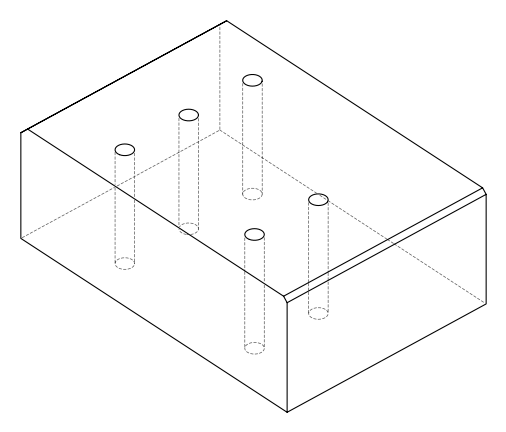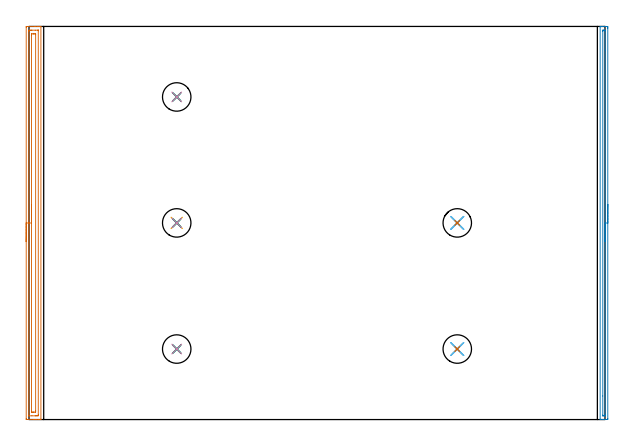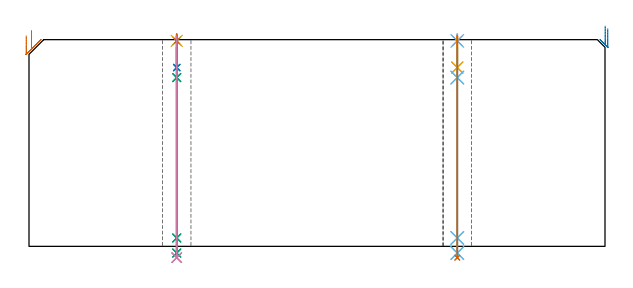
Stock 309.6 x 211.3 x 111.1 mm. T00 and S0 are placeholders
(PLAN: 22 operations, 16 tool changes, 14.4 min)
(1 AREA_MILL | FG_CHAMFER_SURFACE | UGT0205_001 | 5.29 min | 6599 mm3)
(2 AREA_MILL_1 | FG_CHAMFER_SURFACE_1 | UGT0205_001 | 3.54 min | 1780 mm3)
(3 SPOT_DRILL | STEP1HOLE | NXT0321_9005460120000 | 0.03 min | 3 mm3)
(4 SPOT_DRILL_1 | STEP1HOLE_1 | NXT0321_9005460120000 | 0.03 min | 3 mm3)
(5 SPOT_DRILL_2 | STEP1HOLE_2 | NXT0321_9005460120000 | 0.03 min | 2 mm3)
(6 SPOT_DRILL_3 | STEP1HOLE_3 | NXT0321_9005460120000 | 0.03 min | 4 mm3)
(7 SPOT_DRILL_4 | STEP1HOLE_4 | NXT0321_9005460120000 | 0.03 min | 2 mm3)
(8 DRILL_BLIND_HOLE_INTO_CENTER | STEP1HOLE | NXT0301_127 | 0.07 min | 1103 mm3)
(9 GUN_DRILL_THROUGH_HOLE | STEP1HOLE | UGT0307_006 | 0.54 min | 6143 mm3)
(10 DRILL_TO_ENLARGE_THROUGH_HOLE | STEP1HOLE | UGT0301_283 | 0.48 min | 13151 mm3)
(11 DRILL_BLIND_HOLE_INTO_CENTER_1 | STEP1HOLE_1 | NXT0301_127 | 0.07 min | 1101 mm3)
(12 GUN_DRILL_THROUGH_HOLE_1 | STEP1HOLE_1 | UGT0307_006 | 0.54 min | 6146 mm3)
(13 DRILL_TO_ENLARGE_THROUGH_HOLE_1 | STEP1HOLE_1 | UGT0301_283 | 0.48 min | 13151 mm3)
(14 DRILL_BLIND_HOLE_INTO_CENTER_2 | STEP1HOLE_2 | NXT0301_127 | 0.07 min | 1099 mm3)
(15 GUN_DRILL_THROUGH_HOLE_2 | STEP1HOLE_2 | UGT0307_006 | 0.54 min | 6144 mm3)
(16 DRILL_TO_ENLARGE_THROUGH_HOLE_2 | STEP1HOLE_2 | UGT0301_283 | 0.48 min | 13154 mm3)
(17 DRILL_BLIND_HOLE_INTO_CENTER_3 | STEP1HOLE_3 | NXT0301_127 | 0.07 min | 1101 mm3)
(18 GUN_DRILL_THROUGH_HOLE_3 | STEP1HOLE_3 | UGT0307_006 | 0.54 min | 6144 mm3)
(19 DRILL_TO_ENLARGE_THROUGH_HOLE_3 | STEP1HOLE_3 | UGT0301_283 | 0.48 min | 13151 mm3)
(20 DRILL_BLIND_HOLE_INTO_CENTER_4 | STEP1HOLE_4 | NXT0301_127 | 0.07 min | 1102 mm3)
(21 GUN_DRILL_THROUGH_HOLE_4 | STEP1HOLE_4 | UGT0307_006 | 0.54 min | 6147 mm3)
(22 DRILL_TO_ENLARGE_THROUGH_HOLE_4 | STEP1HOLE_4 | UGT0301_283 | 0.48 min | 13149 mm3)
(TOOL UGT0205_001 | Chamfer Mill 20 x 3 x 45 deg. | D20 FL50 Z2)
(TOOL NXT0321_9005460120000 | NC Spot Drill, 142deg, 12mm, Carbide, Uncoated | D12 PA142 FL30 Z2)
(TOOL NXT0301_127 | Carbide Drill 10mm [861.1-1000-030A1-GP GC34] | D10 PA150 FL31.2 Z2)
(TOOL UGT0307_006 | Gun Drill 9 mm | D9 PA130 FL24 Z1)
(TOOL UGT0301_283 | Twist Drill 15.3 mm | D15.3 PA118 FL120 Z2)
(OP 1 AREA_MILL)
G17 G21 G94 G90
T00 M6
G54
G17 G0 G90 X-1.5 Y95.65 S1061 M3
G43 Z121.1 H0
Z113.2
G94 G1 Y95.688 Z112.328 F250.
Y95.802 Z111.463
Y95.991 Z110.612
Y96.253 Z109.78
Y96.587 Z108.974
Y96.99 Z108.2
Y97.458 Z107.464
Y97.99 Z106.772
Y98.579 Z106.129
Y99.222 Z105.54
Y99.914 Z105.008
Y100.65 Z104.54
Y101.424 Z104.137
Y102.23 Z103.803
Y103.062 Z103.541
Y103.914 Z103.352
Y104.778 Z103.238
Y105.65 Z103.2
X-1.499 Y210.675 Z103.201
X-1.496 Y211.108 Z103.202
X-1.492 Y211.29 Z103.206
X-1.07 Y211.3 Z103.627
X3.33 Z108.024
X4.74 Z109.436
X5.09 Z109.785
X5.79 Z110.49
X6.057 Z110.757
X6.404 Y211.299 Z111.094
X6.4 Y211.122 Z111.1
Y0.178
X6.404 Y0.001 Z111.094
X6.058 Y0. Z110.757
X5.79 Z110.49
X5.09 Z109.785
X3.86 Z108.557
X3.33 Z108.024
X2.715 Z107.41
X-1.07 Y0.001 Z103.627
X-1.294 Y0.004 Z103.404
X-1.492 Y0.01 Z103.206
X-1.496 Y0.192 Z103.202
X-1.499 Y0.625 Z103.201
X-1.5 Y105.65 Z103.2
X-0.086 Z104.614
X-0.085 Y208.781 Z104.615
X-0.084 Y208.888 Z104.616
X-0.079 Y209.272 Z104.621
X0.293 Y209.291 Z104.993
X0.69 Y209.297 Z105.39
X1.164 Y209.3 Z105.864
X1.57 Z106.27
X3.33 Z108.03
X4.684 Z109.384
X4.896 Y209.298 Z109.596
X4.93 Y209.296 Z109.63
X4.964 Y209.29 Z109.664
X4.979 Y209.283 Z109.679
X4.98 Y209.257 Z109.68
X4.985 Y208.994 Z109.685
Y2.519
X4.984 Y2.412 Z109.684
X4.979 Y2.028 Z109.679
X4.607 Y2.009 Z109.307
X4.21 Y2.003 Z108.91
X3.736 Y2. Z108.436
X3.33 Z108.03
X1.57 Z106.27
X0.216 Z104.916
X0.004 Y2.002 Z104.704
X-0.03 Y2.004 Z104.67
X-0.064 Y2.01 Z104.636
X-0.079 Y2.017 Z104.621
X-0.08 Y2.043 Z104.62
X-0.085 Y2.306 Z104.615
X-0.086 Y105.65 Z104.614
X1.328 Z106.028
X1.329 Y206.451 Z106.029
X1.331 Y207.1 Z106.031
X1.333 Y207.222 Z106.033
X1.335 Y207.276 Z106.035
X1.381 Y207.292 Z106.081
X1.57 Y207.295 Z106.27
X2.253 Y207.3 Z106.953
X2.45 Z107.15
X3.133 Y207.299 Z107.833
X3.33 Y207.296 Z108.03
X3.526 Y207.29 Z108.226
X3.565 Y207.282 Z108.265
X3.568 Y207.246 Z108.268
X3.57 Y207.182 Z108.27
X3.571 Y207.1 Z108.271
Y206.855
Y4.849
X3.569 Y4.2 Z108.269
X3.567 Y4.078 Z108.267
X3.565 Y4.024 Z108.265
X3.519 Y4.008 Z108.219
X3.33 Y4.005 Z108.03
X2.647 Y4. Z107.347
X2.45 Z107.15
X1.766 Y4.001 Z106.466
X1.57 Y4.004 Z106.27
X1.374 Y4.01 Z106.074
X1.335 Y4.018 Z106.035
X1.332 Y4.053 Z106.032
X1.33 Y4.118 Z106.03
X1.329 Y4.2 Z106.029
X1.328 Y4.446 Z106.028
Y105.65
Y106.522 Z106.066
Y107.386 Z106.18
Y108.238 Z106.369
Y109.07 Z106.631
Y109.876 Z106.965
Y110.65 Z107.368
Y111.386 Z107.837
Y112.078 Z108.368
Y112.721 Z108.957
Y113.31 Z109.601
Y113.842 Z110.293
Y114.31 Z111.028
Y114.713 Z111.802
Y115.047 Z112.608
Y115.309 Z113.44
Y115.498 Z114.292
Y115.612 Z115.157
Y115.65 Z116.028
G0 Z121.1
M5
M2
(OP 2 AREA_MILL_1)
G17 G21 G94 G90
T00 M6
G54
G17 G0 G90 X311.1 Y115.65 S1061 M3
G43 Z121.1 H0
Z117.
G94 G1 Y115.612 Z116.128 F250.
Y115.498 Z115.264
Y115.309 Z114.412
Y115.047 Z113.58
Y114.713 Z112.774
Y114.31 Z112.
Y113.842 Z111.264
Y113.31 Z110.572
Y112.721 Z109.929
Y112.078 Z109.34
Y111.386 Z108.808
Y110.65 Z108.34
Y109.876 Z107.937
Y109.07 Z107.603
Y108.238 Z107.341
Y107.387 Z107.152
Y106.522 Z107.038
Y105.65 Z107.
Y0.625
X311.098 Y0.311
X311.093 Y0.01 Z107.003
X310.792 Y0. Z107.303
X310.53 Z107.565
X309.921 Z108.173
X309.397 Z108.7
X309.05 Z109.046
X308.525 Z109.571
X308.179 Z109.916
X307.245 Z110.855
X307.122 Z110.97
X307.099 Y0.001 Z110.993
X307.003 Y0.01 Z111.088
X307. Y0.178 Z111.1
Y211.122
X307.003 Y211.29 Z111.088
X307.121 Y211.298 Z110.971
X307.245 Y211.3 Z110.855
X307.485 Z110.614
X308.179 Z109.916
X309.397 Z108.7
X309.921 Z108.173
X310.53 Z107.565
X310.792 Y211.297 Z107.303
X311.093 Y211.29 Z107.003
X311.098 Y210.989 Z107.
X311.1 Y210.675
Y210.36
Y105.65
X309.686 Z108.414
X309.685 Y2.654 Z108.415
X309.684 Y2.412 Z108.416
X309.68 Y2.087 Z108.42
X309.679 Y2.014 Z108.421
X309.586 Y2.008 Z108.514
X309.45 Y2.002 Z108.65
X309.05 Y2.001 Z109.05
X308.579 Y2.002 Z109.521
X308.45 Y2.008 Z109.65
X308.425 Y2.01 Z109.675
X308.421 Y2.055 Z109.679
X308.417 Y2.168 Z109.683
X308.415 Y2.412 Z109.685
X308.414 Y12.671 Z109.686
X308.415 Y208.646 Z109.685
X308.416 Y208.888 Z109.684
X308.42 Y209.213 Z109.68
X308.421 Y209.286 Z109.679
X308.514 Y209.292 Z109.586
X308.65 Y209.298 Z109.45
X309.05 Y209.299 Z109.05
X309.521 Y209.298 Z108.579
X309.65 Y209.293 Z108.45
X309.675 Y209.291 Z108.425
X309.679 Y209.245 Z108.421
X309.683 Y209.132 Z108.417
X309.685 Y208.888 Z108.415
X309.686 Y198.618 Z108.414
Y105.65
Y104.778 Z108.452
Y103.914 Z108.566
Y103.062 Z108.755
Y102.23 Z109.017
Y101.424 Z109.351
Y100.65 Z109.754
Y99.914 Z110.223
Y99.222 Z110.754
Y98.579 Z111.343
Y97.99 Z111.986
Y97.459 Z112.678
Y96.99 Z113.414
Y96.587 Z114.188
Y96.253 Z114.994
Y95.991 Z115.826
Y95.802 Z116.678
Y95.688 Z117.543
Y95.65 Z118.414
G0 Z121.1
M5
M2
(OP 3 SPOT_DRILL)
G17 G21 G94 G90
T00 M6
G54
G17 G0 G90 X79.4 Y37.9 S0 M3
G43 Z121.1 H0
G94 G81 G98 Z110.441 F250. R114.1
G80
M5
M2
(OP 4 SPOT_DRILL_1)
G17 G21 G94 G90
T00 M6
G54
G17 G0 G90 X230.2 Y37.9 S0 M3
G43 Z121.1 H0
G94 G81 G98 Z110.441 F250. R114.1
G80
M5
M2
(OP 5 SPOT_DRILL_2)
G17 G21 G94 G90
T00 M6
G54
G17 G0 G90 X79.4 Y105.7 S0 M3
G43 Z121.1 H0
G94 G81 G98 Z110.441 F250. R114.1
G80
M5
M2
(OP 6 SPOT_DRILL_3)
G17 G21 G94 G90
T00 M6
G54
G17 G0 G90 X230.2 Y105.7 S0 M3
G43 Z121.1 H0
G94 G81 G98 Z110.441 F250. R114.1
G80
M5
M2
(OP 7 SPOT_DRILL_4)
G17 G21 G94 G90
T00 M6
G54
G17 G0 G90 X79.4 Y173.4 S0 M3
G43 Z121.1 H0
G94 G81 G98 Z110.441 F250. R114.1
G80
M5
M2
(OP 8 DRILL_BLIND_HOLE_INTO_CENTER)
G17 G21 G94 G90
T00 M6
G54
G17 G0 G90 X79.4 Y37.9 S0 M3
G43 Z121.1 H1
G94 G81 G98 Z96.1 F250. R113.1
G80
M5
M2
(OP 9 GUN_DRILL_THROUGH_HOLE)
G17 G21 G94 G90
T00 M6
G54
G17 G0 G90 X79.4 Y37.9 M8
G43 Z121.1 H0
Z107.06
S716 M3
G94 G1 Z90.707 F125. M26
G4 X.084
Z4.5 F250.
G4 X.084
Z-3.598 F125.
G4 X.084
M5
M9
G0 Z107.06
Z121.1
M2
(OP 10 DRILL_TO_ENLARGE_THROUGH_HOLE)
G17 G21 G94 G90
T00 M6
G54
G17 G0 G90 X79.4 Y37.9 S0 M3
G43 Z121.1 H0
G94 G73 G98 Z-6.097 F250. Q14.65 R113.1
G80
M5
M2
(OP 11 DRILL_BLIND_HOLE_INTO_CENTER_1)
G17 G21 G94 G90
T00 M6
G54
G17 G0 G90 X230.2 Y37.9 S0 M3
G43 Z121.1 H1
G94 G81 G98 Z96.1 F250. R113.1
G80
M5
M2
(OP 12 GUN_DRILL_THROUGH_HOLE_1)
G17 G21 G94 G90
T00 M6
G54
G17 G0 G90 X230.2 Y37.9 M8
G43 Z121.1 H0
Z107.06
S716 M3
G94 G1 Z90.707 F125. M26
G4 X.084
Z4.5 F250.
G4 X.084
Z-3.598 F125.
G4 X.084
M5
M9
G0 Z107.06
Z121.1
M2
(OP 13 DRILL_TO_ENLARGE_THROUGH_HOLE_1)
G17 G21 G94 G90
T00 M6
G54
G17 G0 G90 X230.2 Y37.9 S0 M3
G43 Z121.1 H0
G94 G73 G98 Z-6.097 F250. Q14.65 R113.1
G80
M5
M2
(OP 14 DRILL_BLIND_HOLE_INTO_CENTER_2)
G17 G21 G94 G90
T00 M6
G54
G17 G0 G90 X79.4 Y105.7 S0 M3
G43 Z121.1 H1
G94 G81 G98 Z96.1 F250. R113.1
G80
M5
M2
(OP 15 GUN_DRILL_THROUGH_HOLE_2)
G17 G21 G94 G90
T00 M6
G54
G17 G0 G90 X79.4 Y105.7 M8
G43 Z121.1 H0
Z107.06
S716 M3
G94 G1 Z90.707 F125. M26
G4 X.084
Z4.5 F250.
G4 X.084
Z-3.598 F125.
G4 X.084
M5
M9
G0 Z107.06
Z121.1
M2
(OP 16 DRILL_TO_ENLARGE_THROUGH_HOLE_2)
G17 G21 G94 G90
T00 M6
G54
G17 G0 G90 X79.4 Y105.7 S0 M3
G43 Z121.1 H0
G94 G73 G98 Z-6.097 F250. Q14.65 R113.1
G80
M5
M2
(OP 17 DRILL_BLIND_HOLE_INTO_CENTER_3)
G17 G21 G94 G90
T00 M6
G54
G17 G0 G90 X230.2 Y105.7 S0 M3
G43 Z121.1 H1
G94 G81 G98 Z96.1 F250. R113.1
G80
M5
M2
(OP 18 GUN_DRILL_THROUGH_HOLE_3)
G17 G21 G94 G90
T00 M6
G54
G17 G0 G90 X230.2 Y105.7 M8
G43 Z121.1 H0
Z107.06
S716 M3
G94 G1 Z90.707 F125. M26
G4 X.084
Z4.5 F250.
G4 X.084
Z-3.598 F125.
G4 X.084
M5
M9
G0 Z107.06
Z121.1
M2
(OP 19 DRILL_TO_ENLARGE_THROUGH_HOLE_3)
G17 G21 G94 G90
T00 M6
G54
G17 G0 G90 X230.2 Y105.7 S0 M3
G43 Z121.1 H0
G94 G73 G98 Z-6.097 F250. Q14.65 R113.1
G80
M5
M2
(OP 20 DRILL_BLIND_HOLE_INTO_CENTER_4)
G17 G21 G94 G90
T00 M6
G54
G17 G0 G90 X79.4 Y173.4 S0 M3
G43 Z121.1 H1
G94 G81 G98 Z96.1 F250. R113.1
G80
M5
M2
(OP 21 GUN_DRILL_THROUGH_HOLE_4)
G17 G21 G94 G90
T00 M6
G54
G17 G0 G90 X79.4 Y173.4 M8
G43 Z121.1 H0
Z107.06
S716 M3
G94 G1 Z90.707 F125. M26
G4 X.084
Z4.5 F250.
G4 X.084
Z-3.598 F125.
G4 X.084
M5
M9
G0 Z107.06
Z121.1
M2
(OP 22 DRILL_TO_ENLARGE_THROUGH_HOLE_4)
G17 G21 G94 G90
T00 M6
G54
G17 G0 G90 X79.4 Y173.4 S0 M3
G43 Z121.1 H0
G94 G73 G98 Z-6.097 F250. Q14.65 R113.1
G80
M5
M2
